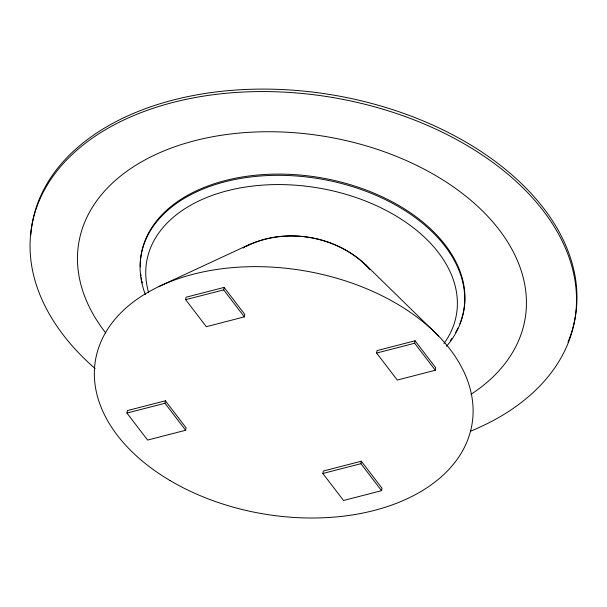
<?xml version="1.0" encoding="UTF-8"?>
<svg xmlns="http://www.w3.org/2000/svg" width="607" height="607" viewBox="0 0 607 607"><rect width="100%" height="100%" fill="white"/><g stroke="black" fill="none" stroke-linecap="round" stroke-linejoin="round"><path stroke-width="0.91" d="M126.939 413.063L127.364 410.598L165.4 400.787L186.061 427.791L185.636 430.257L147.6 440.067L126.939 413.063L164.983 403.253L165.4 400.787M185.651 299.683L186.068 297.218L224.112 287.407L244.765 314.411L244.348 316.877L206.304 326.687L185.651 299.683L223.687 289.873L224.112 287.407M322.863 473.49L323.288 471.024L361.324 461.214L381.985 488.21L381.56 490.676L343.524 500.487L322.863 473.49L360.907 463.68L361.324 461.214M376.621 353.054L377.038 350.588L415.082 340.777L435.735 367.781L435.318 370.247L397.274 380.058L376.621 353.054L414.657 343.243L415.082 340.777M243.24 248.035L244.758 247.011L244.158 247.337M438.641 336.088L365.649 264.72C334.616 235.341 283.742 226.874 245.516 246.609C285.442 226.236 339.988 235.744 369.769 269.523M159.201 286.413L250.046 244.173M365.649 264.72L367.212 266.511M414.657 343.243L435.318 370.247M360.907 463.68L381.56 490.676M223.687 289.873L244.348 316.877M164.983 403.253L185.636 430.257M95.132 368.586A275.54 177.851 9.7 0 1 129.519 117.386A275.54 177.851 9.7 0 1 516.83 182.062A275.54 177.851 9.7 0 1 470.44 431.251M105.747 332.97A226.365 146.112 9.7 0 1 171.06 148.123A226.365 146.112 9.7 0 1 468.073 197.988A226.365 146.112 9.7 0 1 471.04 394.292M30.775 235.008A275.54 177.851 9.7 0 1 345.193 97.272A275.54 177.851 9.7 0 1 567.977 342.09M145.346 294.501A163.685 105.656 9.7 0 1 320.405 178.944A163.685 105.656 9.7 0 1 446.57 346.233M140.3 266.868A163.685 105.656 9.7 0 1 322.241 178.003A163.685 105.656 9.7 0 1 459.818 323.888M457.898 328.167A163.685 105.656 9.7 0 1 455.69 332.37M451.805 338.516A163.685 105.656 9.7 0 1 450.212 340.709M142.334 282.877A163.685 105.656 9.7 0 1 141.939 281.14M141.59 279.402A163.685 105.656 9.7 0 1 141.279 277.665M141.014 275.935A163.685 105.656 9.7 0 1 140.786 274.197M148.632 292.528A157.13 101.422 9.7 0 1 319.054 188.087A157.13 101.422 9.7 0 1 443.983 343.524M170.059 480.547A190.97 123.259 9.7 0 0 471.745 425.75A190.97 123.259 9.7 0 0 209.385 270.684A190.97 123.259 9.7 0 0 170.059 480.547"/></g></svg>
